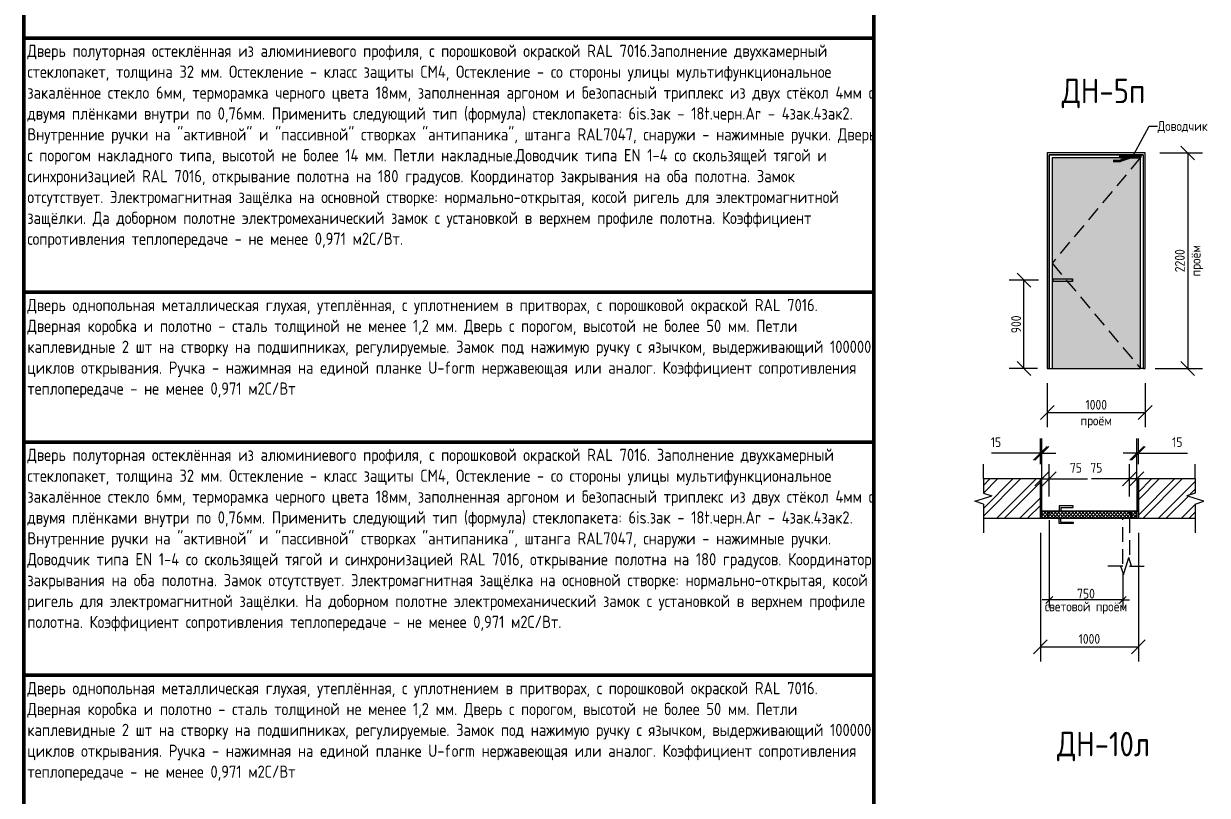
# Model space of a CAD drawing. Header units: millimetres. Extents: x -11345 to 411485, y -9810 to 73012.
# Drawn here: x -2616.1 to -2374.4, y 70947.6 to 71105.1 of the extents above; entities that cross this region are included whole.
import ezdxf

# ---------------------------------------------------------------- set-up
doc = ezdxf.new("R2010")
doc.units = ezdxf.units.MM
doc.linetypes.add('ADSK_Штриховая_ш3 п1_5', pattern=[4.5, 3, -1.5])
for name, color, linetype, lineweight in [('Аннотация', 7, 'Continuous', 18), ('Графика', 7, 'Continuous', 20), ('Двери', 7, 'Continuous', 9), ('Заголовки', 7, 'Continuous', 20), ('Размеры', 7, 'Continuous', 5), ('Узлы', 7, 'Continuous', 18)]:
    doc.layers.add(name, color=color, linetype=linetype, lineweight=lineweight)
doc.layers.add('Линии', color=7, linetype='Continuous', lineweight=9, true_color=0x00a600)
doc.styles.add('GOST Common', font='GOST_Common.ttf', dxfattribs={"width": 0.9, "height": 125})
doc.styles.add('GOST Common_1', font='GOST_Common.ttf', dxfattribs={"width": 0.9, "height": 350})
doc.styles.add('GOST Common_3', font='GOST_Common.ttf', dxfattribs={"width": 0.9, "height": 250})
doc.styles.add('GOST Common_5', font='GOST_Common.ttf', dxfattribs={"width": 0.9, "height": 100})
doc.styles.add('GOST Common_6', font='GOST_Common.ttf', dxfattribs={"width": 0.9, "height": 200})
doc.dimstyles.new('ADSK_Основной_2_5_мм', dxfattribs={"dimscale": 304.8, "dimtxt": 251.428749, "dimasz": 0.463911, "dimexe": 0.492126, "dimexo": 0.492126, "dimgap": 0.098425, "dimtad": 1, "dimrnd": 0.01, "dimdsep": 46, "dimtxsty": 'GOST Common_3', "dimblk1": 'OBLIQUE', "dimblk2": 'OBLIQUE', "dimsah": 1, "dimcen": 0.09, "dimdle": 0.492126, "dimazin": 2, "dimtfac": 1, "dimtdec": 4, "dimtix": 1, "dimtmove": 0, "dimatfit": 3, "dimfxl": 1, "dimtvp": 1, "dimtolj": 1, "dimtzin": 0, "dimlwd": 20, "dimlwe": 20, "dimarcsym": 2})
doc.dimstyles.new('ADSK_Основной_2_5_мм_Округление_до_1_мм', dxfattribs={"dimscale": 304.8, "dimtxt": 250, "dimasz": 0.463911, "dimexe": 0.492126, "dimexo": 0.492126, "dimgap": 0.098425, "dimtad": 1, "dimdec": 0, "dimdsep": 46, "dimtxsty": 'GOST Common_3', "dimblk1": 'OBLIQUE', "dimblk2": 'OBLIQUE', "dimsah": 1, "dimcen": 0.09, "dimdle": 0.492126, "dimazin": 2, "dimtfac": 1, "dimtdec": 0, "dimtix": 1, "dimtmove": 0, "dimatfit": 3, "dimfxl": 1, "dimtvp": 1, "dimtolj": 1, "dimtzin": 0, "dimlwd": 20, "dimlwe": 20, "dimarcsym": 2})
doc.dimstyles.new('ADSK_Основной_2_5_мм_Округление_до_1_мм_1', dxfattribs={"dimscale": 304.8, "dimtxt": 251.428749, "dimasz": 0.463911, "dimexe": 0.492126, "dimexo": 0.492126, "dimgap": 0.098425, "dimtad": 1, "dimdec": 0, "dimdsep": 46, "dimtxsty": 'GOST Common_3', "dimblk1": 'OBLIQUE', "dimblk2": 'OBLIQUE', "dimsah": 1, "dimcen": 0.09, "dimdle": 0.492126, "dimazin": 2, "dimtfac": 1, "dimtdec": 4, "dimtix": 1, "dimtmove": 1, "dimatfit": 3, "dimfxl": 1, "dimtvp": 1, "dimtolj": 1, "dimtzin": 0, "dimlwd": 20, "dimlwe": 20, "dimarcsym": 2})
doc.dimstyles.new('ADSK_Основной_2_5_мм_Округление_до_1_мм_min_световой_проём', dxfattribs={"dimscale": 304.8, "dimtxt": 125.714375, "dimasz": 0.231955, "dimexe": 0.246063, "dimexo": 0.246063, "dimgap": 0.049213, "dimtad": 1, "dimdec": 0, "dimdsep": 46, "dimtxsty": 'GOST Common_1', "dimblk1": 'OBLIQUE', "dimblk2": 'OBLIQUE', "dimsah": 1, "dimcen": 0.09, "dimdle": 0.246063, "dimazin": 2, "dimtfac": 1, "dimtdec": 4, "dimtix": 1, "dimtmove": 0, "dimatfit": 3, "dimfxl": 1, "dimtvp": 1, "dimtolj": 1, "dimtzin": 0, "dimlwd": 20, "dimlwe": 20, "dimarcsym": 2})
pattern_1 = [(45, (-2399.4649, 70970.2322), (-0.3535534, 0.3535534), []), (135, (-2399.4649, 70970.2322), (-0.3535534, -0.3535534), [])]

# ---------------------------------------------------------------- blocks, each defined once
blk = doc.blocks.new('Family - ___-2657847-ДН-5п')
at = {"layer": 'Двери'}
for p, q in [((617, 5423), (-383, 5423)), ((-383, 5423), (-383, 3223)), ((-363, 3223), (-363, 5403)), ((-363, 5403), (597, 5403)), ((597, 5403), (-363, 5403)), ((-363, 5403), (-363, 3223)), ((597, 5403), (597, 3223)), ((597, 5403), (597, 3223)), ((617, 3223), (617, 5423)), ((-383, 3223), (-363, 3223)), ((-363, 3223), (-333, 3223)), ((597, 3223), (567, 3223)), ((597, 3223), (617, 3223))]:
    blk.add_line(p, q, dxfattribs=at)
blk = doc.blocks.new('ADSK_Обрыв_Линия - По умолчанию-6397007-ДН-5п')
at = {"layer": 'Узлы'}
for p, q in [((1128, 2096), (1128, 1951)), ((1128, 1839), (1128, 1696))]:
    blk.add_line(p, q, dxfattribs=at)
blk = doc.blocks.new('ADSK_Обрыв_Линия - По умолчанию-6396943-ДН-5п')
at = {"layer": 'Узлы'}
for p, q in [((-1034, 2096), (-1034, 1951)), ((-1034, 1839), (-1034, 1696))]:
    blk.add_line(p, q, dxfattribs=at)
blk = doc.blocks.new('_Oblique')
at = {"color": 0, "linetype": 'ByBlock', "lineweight": -2}
blk.add_line((-0.5, -0.5), (0.5, 0.5), dxfattribs=at)
blk = doc.blocks.new('*D763')
at = {"layer": 'Defpoints', "color": 0, "transparency": 16777216}
for p in [(-2407.12, 71034.7), (-2387.12, 71034.7), (-2387.12, 71025.7)]:
    blk.add_point(p, dxfattribs=at)
at = {"layer": 'Размеры', "color": 0, "transparency": 16777216}
for p, q in [((-2407.12, 71031.7), (-2407.12, 71022.7)), ((-2387.12, 71031.7), (-2387.12, 71022.7)), ((-2407.13, 71025.7), (-2387.11, 71025.7))]:
    blk.add_line(p, q, dxfattribs=at)
at = {"layer": 'Размеры', "color": 0, "transparency": 16777216, "xscale": 2.828, "yscale": 2.828, "zscale": 2.828, "rotation": 180}
blk.add_blockref('_Oblique', (-2407.12, 71025.7), dxfattribs=at)
at = {"layer": 'Размеры', "color": 0, "transparency": 16777216, "xscale": 2.828, "yscale": 2.828, "zscale": 2.828}
blk.add_blockref('_Oblique', (-2387.12, 71025.7), dxfattribs=at)
at = {"layer": 'Размеры', "color": 0, "lineweight": 20, "transparency": 16777216, "char_height": 2, "width": 9.7162, "attachment_point": 5, "style": 'GOST Common_5'}
for s, insert in [('\\A1;1000', (-2397.12, 71027.3)), ('\\A1;проём', (-2397.12, 71023.8))]:
    blk.add_mtext(s, dxfattribs=dict(at, insert=insert))
blk = doc.blocks.new('*D764')
at = {"layer": 'Defpoints', "color": 0, "transparency": 16777216}
for p in [(-2387.12, 71078.7), (-2388.12, 71034.7), (-2378.45, 71034.7)]:
    blk.add_point(p, dxfattribs=at)
at = {"layer": 'Размеры', "color": 0, "transparency": 16777216}
for p, q in [((-2384.12, 71078.7), (-2375.45, 71078.7)), ((-2378.45, 71078.71), (-2378.45, 71034.69)), ((-2385.12, 71034.7), (-2375.45, 71034.7))]:
    blk.add_line(p, q, dxfattribs=at)
at = {"layer": 'Размеры', "color": 0, "transparency": 16777216, "xscale": 2.828, "yscale": 2.828, "zscale": 2.828}
for p, rotation in [((-2378.45, 71078.7), 90), ((-2378.45, 71034.7), 270)]:
    blk.add_blockref('_Oblique', p, dxfattribs=dict(at, rotation=rotation))
at = {"layer": 'Размеры', "color": 0, "lineweight": 20, "transparency": 16777216, "char_height": 2, "width": 9.7162, "attachment_point": 5, "rotation": 90, "style": 'GOST Common_5'}
for s, insert in [('\\A1;2200', (-2380.05, 71056.7)), ('\\A1;проём', (-2376.55, 71056.7))]:
    blk.add_mtext(s, dxfattribs=dict(at, insert=insert))
blk = doc.blocks.new('*D765')
at = {"layer": 'Defpoints', "color": 0, "transparency": 16777216}
for p in [(-2388.82, 71017.39), (-2388.82, 71012.15), (-2388.52, 71012.15)]:
    blk.add_point(p, dxfattribs=at)
at = {"layer": 'Размеры', "color": 0, "transparency": 16777216}
for p, q in [((-2388.82, 71015.15), (-2388.82, 71020.39)), ((-2388.52, 71015.15), (-2388.52, 71020.39)), ((-2388.82, 71017.39), (-2391.65, 71017.39)), ((-2388.82, 71017.39), (-2388.52, 71017.39)), ((-2388.52, 71017.39), (-2378.52, 71017.39))]:
    blk.add_line(p, q, dxfattribs=at)
at = {"layer": 'Размеры', "color": 0, "transparency": 16777216, "xscale": 2.828, "yscale": 2.828, "zscale": 2.828}
blk.add_blockref('_Oblique', (-2388.82, 71017.39), dxfattribs=at)
at = {"layer": 'Размеры', "color": 0, "transparency": 16777216, "xscale": 2.828, "yscale": 2.828, "zscale": 2.828, "rotation": 180}
blk.add_blockref('_Oblique', (-2388.52, 71017.39), dxfattribs=at)
at = {"layer": 'Размеры', "color": 0, "lineweight": 20, "transparency": 16777216, "insert": (-2381.63, 71020.66), "char_height": 2, "width": 3.2217, "attachment_point": 1, "line_spacing_factor": 1.022761, "style": 'GOST Common_5'}
blk.add_mtext('\\A1;15', dxfattribs=at)
blk = doc.blocks.new('*D766')
at = {"layer": 'Defpoints', "color": 0, "transparency": 16777216}
for p in [(-2408.52, 71017.39), (-2408.52, 71012.15), (-2408.22, 71012.15)]:
    blk.add_point(p, dxfattribs=at)
at = {"layer": 'Размеры', "color": 0, "transparency": 16777216}
for p, q in [((-2408.52, 71015.15), (-2408.52, 71020.39)), ((-2408.22, 71015.15), (-2408.22, 71020.39)), ((-2408.52, 71017.39), (-2418.53, 71017.39)), ((-2408.22, 71017.39), (-2408.52, 71017.39)), ((-2408.22, 71017.39), (-2405.39, 71017.39))]:
    blk.add_line(p, q, dxfattribs=at)
at = {"layer": 'Размеры', "color": 0, "transparency": 16777216, "xscale": 2.828, "yscale": 2.828, "zscale": 2.828}
blk.add_blockref('_Oblique', (-2408.52, 71017.39), dxfattribs=at)
at = {"layer": 'Размеры', "color": 0, "transparency": 16777216, "xscale": 2.828, "yscale": 2.828, "zscale": 2.828, "rotation": 180}
blk.add_blockref('_Oblique', (-2408.22, 71017.39), dxfattribs=at)
at = {"layer": 'Размеры', "color": 0, "lineweight": 20, "transparency": 16777216, "insert": (-2418.64, 71020.66), "char_height": 2, "width": 3.2217, "attachment_point": 1, "line_spacing_factor": 1.022761, "style": 'GOST Common_5'}
blk.add_mtext('\\A1;15', dxfattribs=at)
blk = doc.blocks.new('*D767')
at = {"layer": 'Defpoints', "color": 0, "transparency": 16777216}
for p in [(-2390.32, 71012.16), (-2388.82, 71009.26), (-2390.32, 71005.55)]:
    blk.add_point(p, dxfattribs=at)
at = {"layer": 'Размеры', "color": 0, "transparency": 16777216}
for p, q in [((-2390.32, 71008.55), (-2390.32, 71015.16)), ((-2388.82, 71012.26), (-2388.82, 71015.16)), ((-2390.32, 71012.16), (-2398.12, 71012.16)), ((-2388.81, 71012.16), (-2390.32, 71012.16))]:
    blk.add_line(p, q, dxfattribs=at)
at = {"layer": 'Размеры', "color": 0, "transparency": 16777216, "xscale": 2.828, "yscale": 2.828, "zscale": 2.828, "rotation": 180}
blk.add_blockref('_Oblique', (-2390.32, 71012.16), dxfattribs=at)
at = {"layer": 'Размеры', "color": 0, "transparency": 16777216, "xscale": 2.828, "yscale": 2.828, "zscale": 2.828}
blk.add_blockref('_Oblique', (-2388.82, 71012.16), dxfattribs=at)
at = {"layer": 'Размеры', "color": 0, "lineweight": 20, "transparency": 16777216, "insert": (-2398.33, 71015.43), "char_height": 2, "width": 3.7842, "attachment_point": 1, "line_spacing_factor": 1.022761, "style": 'GOST Common_5'}
blk.add_mtext('\\A1;75', dxfattribs=at)
blk = doc.blocks.new('*D768')
at = {"layer": 'Defpoints', "color": 0, "transparency": 16777216}
for p in [(-2408.22, 71012.16), (-2408.22, 71009.26), (-2406.72, 71005.55)]:
    blk.add_point(p, dxfattribs=at)
at = {"layer": 'Размеры', "color": 0, "transparency": 16777216}
for p, q in [((-2408.22, 71012.26), (-2408.22, 71015.16)), ((-2406.72, 71008.55), (-2406.72, 71015.16)), ((-2408.22, 71012.16), (-2406.71, 71012.16)), ((-2406.72, 71012.16), (-2398.93, 71012.16))]:
    blk.add_line(p, q, dxfattribs=at)
at = {"layer": 'Размеры', "color": 0, "transparency": 16777216, "xscale": 2.828, "yscale": 2.828, "zscale": 2.828, "rotation": 180}
blk.add_blockref('_Oblique', (-2408.22, 71012.16), dxfattribs=at)
at = {"layer": 'Размеры', "color": 0, "transparency": 16777216, "xscale": 2.828, "yscale": 2.828, "zscale": 2.828}
blk.add_blockref('_Oblique', (-2406.72, 71012.16), dxfattribs=at)
at = {"layer": 'Размеры', "color": 0, "lineweight": 20, "transparency": 16777216, "insert": (-2402.5, 71015.43), "char_height": 2, "width": 3.7842, "attachment_point": 1, "line_spacing_factor": 1.022761, "style": 'GOST Common_5'}
blk.add_mtext('\\A1;75', dxfattribs=at)
blk = doc.blocks.new('*D769')
at = {"layer": 'Defpoints', "color": 0, "transparency": 16777216}
for p in [(-2406.72, 71005.25), (-2391.72, 70994.35), (-2406.72, 70987.44)]:
    blk.add_point(p, dxfattribs=at)
at = {"layer": 'Размеры', "color": 0, "transparency": 16777216}
for p, q in [((-2406.72, 71003.75), (-2406.72, 70985.94)), ((-2391.72, 70992.85), (-2391.72, 70985.94)), ((-2406.72, 70987.44), (-2408.14, 70987.44)), ((-2391.72, 70987.44), (-2406.72, 70987.44)), ((-2391.72, 70987.44), (-2390.31, 70987.44))]:
    blk.add_line(p, q, dxfattribs=at)
at = {"layer": 'Размеры', "color": 0, "transparency": 16777216, "xscale": 1.414, "yscale": 1.414, "zscale": 1.414}
blk.add_blockref('_Oblique', (-2406.72, 70987.44), dxfattribs=at)
at = {"layer": 'Размеры', "color": 0, "transparency": 16777216, "xscale": 1.414, "yscale": 1.414, "zscale": 1.414, "rotation": 180}
blk.add_blockref('_Oblique', (-2391.72, 70987.44), dxfattribs=at)
at = {"layer": 'Размеры', "color": 0, "lineweight": 20, "transparency": 16777216, "char_height": 2, "width": 25.9781, "attachment_point": 5, "style": 'GOST Common_5'}
for s, insert in [('\\A1;750', (-2399.22, 70988.74)), ('\\A1;световой проём', (-2399.22, 70985.84))]:
    blk.add_mtext(s, dxfattribs=dict(at, insert=insert))
blk = doc.blocks.new('*D770')
at = {"layer": 'Defpoints', "color": 0, "transparency": 16777216}
for p in [(-2411.88, 71052.72), (-2405.9, 71052.72), (-2406.12, 71034.7)]:
    blk.add_point(p, dxfattribs=at)
at = {"layer": 'Размеры', "color": 0, "transparency": 16777216}
for p, q in [((-2408.9, 71052.72), (-2414.88, 71052.72)), ((-2411.88, 71034.69), (-2411.88, 71052.73)), ((-2409.12, 71034.7), (-2414.88, 71034.7))]:
    blk.add_line(p, q, dxfattribs=at)
at = {"layer": 'Размеры', "color": 0, "transparency": 16777216, "xscale": 2.828, "yscale": 2.828, "zscale": 2.828}
for p, rotation in [((-2411.88, 71052.72), 90), ((-2411.88, 71034.7), 270)]:
    blk.add_blockref('_Oblique', p, dxfattribs=dict(at, rotation=rotation))
at = {"layer": 'Размеры', "color": 0, "lineweight": 20, "transparency": 16777216, "insert": (-2413.48, 71043.71), "char_height": 2, "width": 7.0059, "attachment_point": 5, "rotation": 90, "style": 'GOST Common_5'}
blk.add_mtext('\\A1;900', dxfattribs=at)
blk = doc.blocks.new('*D771')
at = {"layer": 'Defpoints', "color": 0, "transparency": 16777216}
for p in [(-2408.52, 71004.15), (-2388.52, 71004.15), (-2388.52, 70977.89)]:
    blk.add_point(p, dxfattribs=at)
at = {"layer": 'Размеры', "color": 0, "transparency": 16777216}
for p, q in [((-2408.52, 71001.15), (-2408.52, 70974.89)), ((-2388.52, 71001.15), (-2388.52, 70974.89)), ((-2408.53, 70977.89), (-2388.51, 70977.89))]:
    blk.add_line(p, q, dxfattribs=at)
at = {"layer": 'Размеры', "color": 0, "transparency": 16777216, "xscale": 2.828, "yscale": 2.828, "zscale": 2.828, "rotation": 180}
blk.add_blockref('_Oblique', (-2408.52, 70977.89), dxfattribs=at)
at = {"layer": 'Размеры', "color": 0, "transparency": 16777216, "xscale": 2.828, "yscale": 2.828, "zscale": 2.828}
blk.add_blockref('_Oblique', (-2388.52, 70977.89), dxfattribs=at)
at = {"layer": 'Размеры', "color": 0, "lineweight": 20, "transparency": 16777216, "insert": (-2398.52, 70979.49), "char_height": 2, "width": 7.0059, "attachment_point": 5, "style": 'GOST Common_5'}
blk.add_mtext('\\A1;1000', dxfattribs=at)

msp = doc.modelspace()

# ---------------------------------------------------------------- hatches: boundary and pattern name
at = {"layer": 'Узлы', "true_color": 0xffffff}
msp.add_hatch(color=7, dxfattribs=at).paths.add_polyline_path([(-2406.12178, 71034.70189), (-2388.11643, 71034.70189), (-2388.12178, 71077.70189), (-2406.12289, 71077.70189), (-2406.12289, 71034.70189)])
at = {"layer": 'Узлы', "lineweight": 9}
h = msp.add_hatch(dxfattribs=at)
h.set_pattern_fill('FP_2', color=256, scale=0.02, style=0, pattern_type=2)
h.set_pattern_definition([(45, (-2399.465, 70970.2322), (-2.3573, 2.3573), []), (45, (-2397.8933, 70970.2322), (-2.3573, 2.3573), [])])
h.paths.add_polyline_path([(-2408.52178, 71004.1482), (-2408.52178, 71012.1482), (-2420.14178, 71012.1482), (-2420.14178, 71009.2482), (-2418.40973, 71008.6982), (-2420.14178, 71007.02202), (-2420.14178, 71004.1482), (-2418.40973, 71004.1482)])
h.paths.add_polyline_path([(-2388.52178, 71004.1482), (-2376.89636, 71004.1482), (-2376.89636, 71007.02202), (-2378.62841, 71008.6982), (-2376.89636, 71009.2482), (-2376.89636, 71012.1482), (-2388.52178, 71012.1482), (-2388.52178, 71007.58511)])
h = msp.add_hatch(dxfattribs=at)
h.set_pattern_fill('FP_4', color=256, scale=0.02, style=0, pattern_type=2)
h.set_pattern_definition([(0, (-2399.4649, 70970.2322), (4.064, 1.016), [0.33528, -2.71272, 0.33528, -2.71272, -16.256]), (0, (-2399.4649, 70970.2322), (4.064, 1.016), [-6.096, 0.33528, -5.76072, 0.33528, -2.71272, -7.112]), (0, (-2399.4649, 70970.2322), (4.064, 1.016), [-15.24, 0.33528, -1.69672, 0.33528, -4.74472]), (120, (-2397.9409, 70970.7402), (-2.911882, 3.011527), [0.33528, -2.71272, 0.33528, -2.71272, -16.256]), (120, (-2397.9409, 70970.7402), (-2.911882, 3.011527), [-6.096, 0.33528, -5.76072, 0.33528, -2.71272, -7.112]), (120, (-2397.9409, 70970.7402), (-2.911882, 3.011527), [-15.24, 0.33528, -1.69672, 0.33528, -4.74472]), (240, (-2397.4329, 70972.7722), (-1.152118, -4.027527), [0.33528, -2.71272, 0.33528, -2.71272, -16.256]), (240, (-2397.4329, 70972.7722), (-1.152118, -4.027527), [-6.096, 0.33528, -5.76072, 0.33528, -2.71272, -7.112]), (240, (-2397.4329, 70972.7722), (-1.152118, -4.027527), [-15.24, 0.33528, -1.69672, 0.33528, -4.74472])])
h.paths.add_polyline_path([(-2388.52178, 71004.1482), (-2388.52178, 71012.1482), (-2388.82178, 71012.1482), (-2388.82178, 71004.1482)])
h.paths.add_polyline_path([(-2408.52178, 71004.1482), (-2408.22178, 71004.1482), (-2408.22178, 71012.1482), (-2408.52178, 71012.1482), (-2408.52178, 71005.2082)])
h = msp.add_hatch(dxfattribs=at)
h.set_pattern_fill('FP_3', color=256, scale=0.02, style=0, pattern_type=2)
h.set_pattern_definition(pattern_1)
h.paths.add_polyline_path([(-2407.02178, 71004.1482), (-2407.02178, 71005.2482), (-2406.72178, 71005.2482), (-2406.72178, 71005.5482), (-2408.22178, 71005.5482), (-2408.22178, 71004.1482)])
h.paths.add_polyline_path([(-2390.02178, 71004.1482), (-2388.82178, 71004.1482), (-2388.82178, 71005.5482), (-2390.32178, 71005.5482), (-2390.32178, 71005.2482), (-2390.02178, 71005.2482), (-2390.02178, 71005.2082)])
h = msp.add_hatch(dxfattribs=at)
h.set_pattern_fill('FP_3', color=256, scale=0.02, style=0, pattern_type=2)
h.set_pattern_definition(pattern_1)
h.paths.add_polyline_path([(-2406.98178, 71004.1482), (-2390.06178, 71004.1482), (-2390.06178, 71005.2082), (-2390.36178, 71005.2082), (-2390.36178, 71005.5482), (-2406.68178, 71005.5482), (-2406.68178, 71005.2082), (-2406.98178, 71005.2082)])

# ---------------------------------------------------------------- linework, layer by layer
at = {"layer": 'Аннотация', "lineweight": 9}
for p, q in [((-2389.86449, 71077.65513), (-2386.31411, 71084.1464)), ((-2386.31411, 71084.1464), (-2384.59047, 71084.1464))]:
    msp.add_line(p, q, dxfattribs=at)
at = {"layer": 'Аннотация'}
for p, q in [((-2420.14178, 71012.1482), (-2420.14178, 71015.1482)), ((-2376.89636, 71012.1482), (-2376.89636, 71015.1482)), ((-2421.87478, 71007.58511), (-2420.14178, 71008.1482)), ((-2421.87478, 71007.58511), (-2420.14178, 71008.1482)), ((-2420.14178, 71009.2482), (-2418.40973, 71008.6982)), ((-2420.14178, 71009.2482), (-2418.40973, 71008.6982)), ((-2420.14178, 71008.1482), (-2418.40973, 71008.6982)), ((-2376.89636, 71009.2482), (-2378.62841, 71008.6982)), ((-2376.89636, 71009.2482), (-2378.62841, 71008.6982)), ((-2376.89636, 71008.1482), (-2378.62841, 71008.6982)), ((-2375.16336, 71007.58511), (-2376.89636, 71008.1482)), ((-2375.16336, 71007.58511), (-2376.89636, 71008.1482)), ((-2420.14178, 71007.02202), (-2421.87478, 71007.58511)), ((-2420.14178, 71007.02202), (-2421.87478, 71007.58511)), ((-2376.89636, 71007.02202), (-2375.16336, 71007.58511)), ((-2376.89636, 71007.02202), (-2375.16336, 71007.58511)), ((-2420.14178, 71004.1482), (-2420.14178, 71001.1482)), ((-2376.89636, 71004.1482), (-2376.89636, 71001.1482)), ((-2391.02178, 70994.3482), (-2390.47178, 70996.08025)), ((-2389.92178, 70994.3482), (-2390.47178, 70996.08025)), ((-2389.92178, 70994.3482), (-2390.47178, 70996.08025)), ((-2391.72178, 70994.3482), (-2394.72178, 70994.3482)), ((-2392.14795, 70994.3482), (-2391.58486, 70992.61519)), ((-2392.14795, 70994.3482), (-2391.58486, 70992.61519)), ((-2391.58486, 70992.61519), (-2391.02178, 70994.3482)), ((-2391.58486, 70992.61519), (-2391.02178, 70994.3482)), ((-2390.32178, 70994.3482), (-2387.32178, 70994.3482))]:
    msp.add_line(p, q, dxfattribs=at)
at = {"layer": 'Линии', "color": 7, "lineweight": 50}
for p, q in [((-2616.09666, 71154.04638), (-2616.09666, 71102.15833)), ((-2442.52999, 71154.04638), (-2442.52999, 71102.15833)), ((-2442.52999, 71102.15833), (-2616.09666, 71102.15833)), ((-2616.09666, 71102.15833), (-2616.09666, 71050.27028)), ((-2442.52999, 71102.15833), (-2442.52999, 71050.27028)), ((-2442.52999, 71050.27028), (-2616.09666, 71050.27028)), ((-2616.09666, 71050.27028), (-2616.09666, 71019.68975)), ((-2442.52999, 71050.27028), (-2442.52999, 71019.68975)), ((-2442.52999, 71019.68975), (-2616.09666, 71019.68975)), ((-2616.09666, 71019.68975), (-2616.09666, 70972.06321)), ((-2442.52999, 71019.68975), (-2442.52999, 70972.06321)), ((-2442.52999, 70972.06321), (-2616.09666, 70972.06321)), ((-2616.09666, 70972.06321), (-2616.09666, 70941.48268)), ((-2442.52999, 70972.06321), (-2442.52999, 70941.48268))]:
    msp.add_line(p, q, dxfattribs=at)
at = {"layer": 'Линии', "color": 7, "lineweight": 35}
for p, q in [((-2392.13448, 71077.73935), (-2392.13448, 71078.20101)), ((-2392.13448, 71078.20101), (-2388.13448, 71078.20101)), ((-2388.13448, 71078.20101), (-2388.13448, 71077.73935)), ((-2393.63448, 71077.08245), (-2392.13448, 71077.08245)), ((-2388.13448, 71077.73935), (-2392.13448, 71077.73935)), ((-2390.13448, 71077.73935), (-2392.13448, 71077.08245))]:
    msp.add_line(p, q, dxfattribs=at)
at = {"layer": 'Линии', "color": 7}
for p, q in [((-2388.11643, 71077.70189), (-2406.12289, 71077.70189)), ((-2406.12289, 71077.70189), (-2406.12289, 71034.70189)), ((-2388.11643, 71034.70189), (-2388.11643, 71077.70189)), ((-2405.8954, 71052.96946), (-2401.9954, 71052.96946)), ((-2405.8954, 71052.46946), (-2405.8954, 71052.96946)), ((-2401.9954, 71052.46946), (-2405.8954, 71052.46946)), ((-2401.9954, 71052.96946), (-2401.9954, 71052.46946)), ((-2406.12289, 71034.70189), (-2388.11643, 71034.70189)), ((-2408.52178, 71012.1482), (-2420.14178, 71012.1482)), ((-2408.52178, 71004.1482), (-2408.52178, 71012.1482)), ((-2408.52178, 71012.1482), (-2408.52178, 71004.1482)), ((-2408.22178, 71012.1482), (-2408.52178, 71012.1482)), ((-2408.22178, 71005.5482), (-2408.22178, 71012.1482)), ((-2388.82178, 71012.1482), (-2388.82178, 71005.5482)), ((-2388.52178, 71012.1482), (-2388.82178, 71012.1482)), ((-2388.52178, 71012.1482), (-2388.52178, 71004.1482)), ((-2376.89636, 71012.1482), (-2388.52178, 71012.1482)), ((-2388.52178, 71004.1482), (-2388.52178, 71012.1482)), ((-2420.14178, 71004.1482), (-2408.52178, 71004.1482)), ((-2408.52178, 71004.1482), (-2408.22178, 71004.1482)), ((-2406.72178, 71005.5482), (-2408.22178, 71005.5482)), ((-2408.22178, 71005.5482), (-2408.22178, 71004.1482)), ((-2408.22178, 71004.1482), (-2407.02178, 71004.1482)), ((-2407.02178, 71004.1482), (-2407.02178, 71005.2482)), ((-2407.02178, 71005.2482), (-2406.72178, 71005.2482)), ((-2406.68178, 71005.2082), (-2406.98178, 71005.2082)), ((-2406.98178, 71005.2082), (-2406.98178, 71004.1482)), ((-2406.98178, 71004.1482), (-2390.06178, 71004.1482)), ((-2406.72178, 71005.2482), (-2406.72178, 71005.5482)), ((-2390.36178, 71005.5482), (-2406.68178, 71005.5482)), ((-2406.68178, 71005.5482), (-2406.68178, 71005.2082)), ((-2390.36178, 71005.2082), (-2390.36178, 71005.5482)), ((-2390.06178, 71005.2082), (-2390.36178, 71005.2082)), ((-2388.82178, 71005.5482), (-2390.32178, 71005.5482)), ((-2390.32178, 71005.5482), (-2390.32178, 71005.2482)), ((-2390.32178, 71005.2482), (-2390.02178, 71005.2482)), ((-2390.06178, 71004.1482), (-2390.06178, 71005.2082)), ((-2390.02178, 71005.2482), (-2390.02178, 71004.1482)), ((-2390.02178, 71004.1482), (-2388.82178, 71004.1482)), ((-2388.82178, 71004.1482), (-2388.82178, 71005.5482)), ((-2388.82178, 71004.1482), (-2388.52178, 71004.1482)), ((-2388.52178, 71004.1482), (-2376.89636, 71004.1482))]:
    msp.add_line(p, q, dxfattribs=at)
at = {"layer": 'Линии', "color": 7, "linetype": 'ADSK_Штриховая_ш3 п1_5'}
for p, q in [((-2388.12178, 71077.70189), (-2406.12289, 71056.20189)), ((-2406.12289, 71056.20189), (-2388.11643, 71034.70189)), ((-2401.9954, 71052.71946), (-2402.0954, 71052.71946))]:
    msp.add_line(p, q, dxfattribs=at)
at = {"layer": 'Линии', "color": 7, "lineweight": 20}
for p, q in [((-2404.65589, 71006.63858), (-2404.65589, 71005.5482)), ((-2401.85589, 71006.63858), (-2404.65589, 71006.63858)), ((-2404.35589, 71006.33858), (-2401.85589, 71006.33858)), ((-2404.35589, 71006.33858), (-2404.35589, 71005.5482)), ((-2401.85589, 71006.33858), (-2401.85589, 71006.63858)), ((-2404.65589, 71003.05781), (-2404.65589, 71004.1482)), ((-2404.35589, 71003.35781), (-2404.35589, 71004.1482)), ((-2404.35589, 71003.35781), (-2401.85589, 71003.35781)), ((-2401.85589, 71003.35781), (-2401.85589, 71003.05781)), ((-2401.85589, 71003.05781), (-2404.65589, 71003.05781))]:
    msp.add_line(p, q, dxfattribs=at)
at = {"layer": 'Линии', "color": 7, "linetype": 'ADSK_Штриховая_ш3 п1_5', "lineweight": 20}
for p, q in [((-2391.72178, 70994.78858), (-2391.72178, 71004.1482)), ((-2390.32178, 71004.1482), (-2390.32178, 70995.60787))]:
    msp.add_line(p, q, dxfattribs=at)

# ---------------------------------------------------------------- block references
at = {"layer": 'Двери', "xscale": 0.02, "yscale": 0.02, "zscale": 0.02}
msp.add_blockref('Family - ___-2657847-ДН-5п', (-2399.46489, 70970.23221), dxfattribs=at)
at = {"layer": 'Узлы', "xscale": 0.02, "yscale": 0.02, "zscale": 0.02}
for name in ['ADSK_Обрыв_Линия - По умолчанию-6396943-ДН-5п', 'ADSK_Обрыв_Линия - По умолчанию-6397007-ДН-5п']:
    msp.add_blockref(name, (-2399.46489, 70970.23221), dxfattribs=at)

# ---------------------------------------------------------------- texts
at = {"layer": 'Аннотация', "lineweight": 9, "insert": (-2384.59047, 71085.18763), "char_height": 2, "width": 12.384, "attachment_point": 1, "line_spacing_factor": 1.022766, "style": 'GOST Common'}
msp.add_mtext('\\pxt1.8,3.6,5.4,7.2,9,10.8,12.6,14.4,16.2,18,19.8,21.6,23.4,25.2,27,28.8,30.6,32.4,34.2,36,37.8,39.6,41.4,43.2,45,46.8,48.6,50.4,52.2,54,55.8,57.6;{Доводчик}', dxfattribs=at)
at = {"layer": 'Графика', "char_height": 2.5, "width": 172.8166667, "attachment_point": 1, "line_spacing_factor": 1.022761, "style": 'GOST Common_5'}
for s, insert in [('Дверь полуторная остеклённая из алюминиевого профиля, с порошковой окраской RAL 7016.Заполнение двухкамерный стеклопакет, толщина 32 мм. Остекление - класс защиты СМ4, Остекление - со стороны улицы мультифункциональное закалённое стекло 6мм, терморамка черного цвета 18мм, заполненная аргоном и безопасный триплекс из двух стёкол 4мм с двумя плёнками внутри по 0,76мм. Применить следующий тип (формула) стеклопакета: 6is.зак - 18t.черн.Ar - 4зак.4зак2. Внутренние ручки на "активной" и "пассивной" створках "антипаника", штанга RAL7047, снаружи - нажимные ручки. Дверь с порогом накладного типа, высотой не более 14 мм. Петли накладные.Доводчик типа EN 1-4 со скользящей тягой и синхронизацией RAL 7016, открывание полотна на 180 градусов. Координатор закрывания на оба полотна. Замок отсутствует. Электромагнитная защёлка на основной створке: нормально-открытая, косой ригель для электромагнитной защёлки. Да доборном полотне электромеханический замок с установкой в верхнем профиле полотна. Коэффициент сопротивления теплопередаче - не менее 0,971 м2С/Вт.', (-2615.34666, 71100.7889)), ('Дверь однопольная металлическая глухая, утеплённая, с уплотнением в притворах, с порошковой окраской RAL 7016. Дверная коробка и полотно - сталь толщиной не менее 1,2 мм. Дверь с порогом, высотой не более 50 мм. Петли каплевидные 2 шт на створку на подшипниках, регулируемые. Замок под нажимую ручку с язычком, выдерживающий 100000 циклов открывания. Ручка - нажимная на единой планке U-form нержавеющая или аналог. Коэффициент сопротивления теплопередаче - не менее 0,971 м2С/Вт', (-2615.34666, 71048.90085)), ('Дверь полуторная остеклённая из алюминиевого профиля, с порошковой окраской RAL 7016. Заполнение двухкамерный стеклопакет, толщина 32 мм. Остекление - класс защиты СМ4, Остекление - со стороны улицы мультифункциональное закалённое стекло 6мм, терморамка черного цвета 18мм, заполненная аргоном и безопасный триплекс из двух стёкол 4мм с двумя плёнками внутри по 0,76мм. Применить следующий тип (формула) стеклопакета: 6is.зак - 18t.черн.Ar - 4зак.4зак2. Внутренние ручки на "активной" и "пассивной" створках "антипаника", штанга RAL7047, снаружи - нажимные ручки. Доводчик типа EN 1-4 со скользящей тягой и синхронизацией RAL 7016, открывание полотна на 180 градусов. Координатор закрывания на оба полотна. Замок отсутствует. Электромагнитная защёлка на основной створке: нормально-открытая, косой ригель для электромагнитной защёлки. На доборном полотне электромеханический замок с установкой в верхнем профиле полотна. Коэффициент сопротивления теплопередаче - не менее 0,971 м2С/Вт.', (-2615.34666, 71018.32032)), ('Дверь однопольная металлическая глухая, утеплённая, с уплотнением в притворах, с порошковой окраской RAL 7016. Дверная коробка и полотно - сталь толщиной не менее 1,2 мм. Дверь с порогом, высотой не более 50 мм. Петли каплевидные 2 шт на створку на подшипниках, регулируемые. Замок под нажимую ручку с язычком, выдерживающий 100000 циклов открывания. Ручка - нажимная на единой планке U-form нержавеющая или аналог. Коэффициент сопротивления теплопередаче - не менее 0,971 м2С/Вт', (-2615.34666, 70970.69377))]:
    msp.add_mtext(s, dxfattribs=dict(at, insert=insert))
at = {"layer": 'Заголовки', "lineweight": 9, "char_height": 5, "attachment_point": 8, "line_spacing_factor": 1.022766, "style": 'GOST Common_6'}
for s, insert, width in [('\\pxqc,t0.36,0.72,1.08,1.44,1.8,2.16,2.52,2.88,3.24,3.6,3.96,4.32,4.68,5.04,5.4,5.76,6.12,6.48,6.84,7.2,7.56,7.92,8.28,8.64,9,9.36,9.72,10.08,10.44,10.8,11.16,11.52;{ДН-5п}', (-2395.63506, 71087.83449), 17.442), ('\\pxqc,t0.36,0.72,1.08,1.44,1.8,2.16,2.52,2.88,3.24,3.6,3.96,4.32,4.68,5.04,5.4,5.76,6.12,6.48,6.84,7.2,7.56,7.92,8.28,8.64,9,9.36,9.72,10.08,10.44,10.8,11.16,11.52;{ДН-10л}', (-2395.63506, 70954.50471), 19.764)]:
    msp.add_mtext(s, dxfattribs=dict(at, insert=insert, width=width))

# ---------------------------------------------------------------- dimensions: what is measured, and where the dimension line sits
at = {"layer": 'Размеры', "lineweight": 20}
dim = msp.add_linear_dim(base=(-2378.4523, 71034.70189), p1=(-2387.12178, 71078.70189), p2=(-2388.12178, 71034.70189), angle=90, text='<>\\Xпроём', dimstyle='ADSK_Основной_2_5_мм', override={"dimscale": 0, "dimtxt": 76635.482717, "dimasz": 141.4, "dimexe": 150, "dimexo": 150, "dimgap": 30, "dimlfac": 50, "dimpost": '<>', "dimtxsty": 'GOST Common_5', "dimcen": 27.432, "dimfxl": 2200.568108, "dimlwd": 65535, "dimlwe": 65535}, dxfattribs=at)
dim.commit()
dim.dimension.update_dxf_attribs({"geometry": '*D764', "text_midpoint": (-2378.4523, 71056.70189)})
dim = msp.add_linear_dim(base=(-2411.87502, 71052.71946), p1=(-2406.12178, 71034.70189), p2=(-2405.8954, 71052.71946), angle=90, dimstyle='ADSK_Основной_2_5_мм_Округление_до_1_мм_1', override={"dimscale": 0, "dimtxt": 76635.482717, "dimasz": 141.4, "dimexe": 150, "dimexo": 150, "dimgap": 30, "dimlfac": 50, "dimrnd": 5, "dimpost": '<>', "dimtxsty": 'GOST Common_5', "dimcen": 27.432, "dimfxl": 1020.063421, "dimlwd": 65535, "dimlwe": 65535}, dxfattribs=at)
dim.commit()
dim.dimension.update_dxf_attribs({"geometry": '*D770', "text_midpoint": (-2413.47502, 71043.71067)})
for base, p1, p2, text, dimstyle, override, picture, middle in [((-2387.12178, 71025.69703), (-2407.12178, 71034.70189), (-2387.12178, 71034.70189), '<>\\Xпроём', 'ADSK_Основной_2_5_мм', {"dimscale": 0, "dimtxt": 76635.482717, "dimasz": 141.4, "dimexe": 150, "dimexo": 150, "dimgap": 30, "dimlfac": 50, "dimpost": '<>', "dimtxsty": 'GOST Common_5', "dimcen": 27.432, "dimfxl": 1000, "dimlwd": 65535, "dimlwe": 65535}, '*D763', (-2397.12178, 71025.69703)), ((-2406.72178, 70987.44089), (-2391.72178, 70994.3482), (-2406.72178, 71005.2482), '<>\\Xсветовой проём', 'ADSK_Основной_2_5_мм_Округление_до_1_мм_min_световой_проём', {"dimscale": 0, "dimtxt": 38317.741358, "dimasz": 70.7, "dimexe": 75, "dimexo": 75, "dimgap": 15, "dimlfac": 50, "dimpost": '<>', "dimtxsty": 'GOST Common_5', "dimcen": 27.432, "dimfxl": 927.105711, "dimlwd": 65535, "dimlwe": 65535}, '*D769', (-2399.22178, 70987.44089))]:
    dim = msp.add_linear_dim(base=base, p1=p1, p2=p2, text=text, dimstyle=dimstyle, override=override, dxfattribs=at)
    dim.commit()
    dim.dimension.update_dxf_attribs({"geometry": picture, "text_midpoint": middle})
for base, p1, p2, override, picture, middle in [((-2408.52178, 71017.39264), (-2408.22178, 71012.1482), (-2408.52178, 71012.1482), {"dimscale": 0, "dimtxt": 76635.482717, "dimasz": 141.4, "dimexe": 150, "dimexo": 150, "dimgap": 30, "dimlfac": 50, "dimpost": '<>', "dimtxsty": 'GOST Common_5', "dimcen": 27.432, "dimfxl": 15, "dimlwd": 65535, "dimlwe": 65535}, '*D766', (-2417.02778, 71017.39264)), ((-2388.82178, 71017.39264), (-2388.52178, 71012.1482), (-2388.82178, 71012.1482), {"dimscale": 0, "dimtxt": 76635.482717, "dimasz": 141.4, "dimexe": 150, "dimexo": 150, "dimgap": 30, "dimlfac": 50, "dimpost": '<>', "dimtxsty": 'GOST Common_5', "dimcen": 27.432, "dimfxl": 15, "dimlwd": 65535, "dimlwe": 65535}, '*D765', (-2380.01578, 71017.39264)), ((-2408.22178, 71012.16043), (-2406.72178, 71005.5482), (-2408.22178, 71009.26017), {"dimscale": 0, "dimtxt": 76635.482717, "dimasz": 141.4, "dimexe": 150, "dimexo": 150, "dimgap": 30, "dimlfac": 50, "dimpost": '<>', "dimtxsty": 'GOST Common_5', "dimcen": 27.432, "dimfxl": 200.179882, "dimlwd": 65535, "dimlwe": 65535}, '*D768', (-2400.60401, 71012.16043)), ((-2390.32178, 71012.16043), (-2388.82178, 71009.26017), (-2390.32178, 71005.5482), {"dimscale": 0, "dimtxt": 76635.482717, "dimasz": 141.4, "dimexe": 150, "dimexo": 150, "dimgap": 30, "dimlfac": 50, "dimpost": '<>', "dimtxsty": 'GOST Common_5', "dimcen": 27.432, "dimfxl": 200.179882, "dimlwd": 65535, "dimlwe": 65535}, '*D767', (-2396.43955, 71012.16043))]:
    dim = msp.add_linear_dim(base=base, p1=p1, p2=p2, dimstyle='ADSK_Основной_2_5_мм_Округление_до_1_мм', override=override, dxfattribs=at)
    dim.commit()
    dim.dimension.update_dxf_attribs({"geometry": picture, "text_midpoint": middle, "dimtype": 160})
dim = msp.add_linear_dim(base=(-2388.52178, 70977.89253), p1=(-2408.52178, 71004.1482), p2=(-2388.52178, 71004.1482), dimstyle='ADSK_Основной_2_5_мм_Округление_до_1_мм_1', override={"dimscale": 0, "dimtxt": 76635.482717, "dimasz": 141.4, "dimexe": 150, "dimexo": 150, "dimgap": 30, "dimlfac": 50, "dimpost": '<>', "dimtxsty": 'GOST Common_5', "dimcen": 27.432, "dimfxl": 1000, "dimlwd": 65535, "dimlwe": 65535}, dxfattribs=at)
dim.commit()
dim.dimension.update_dxf_attribs({"geometry": '*D771', "text_midpoint": (-2398.52178, 70979.49253)})

doc.saveas('drawing.dxf')
